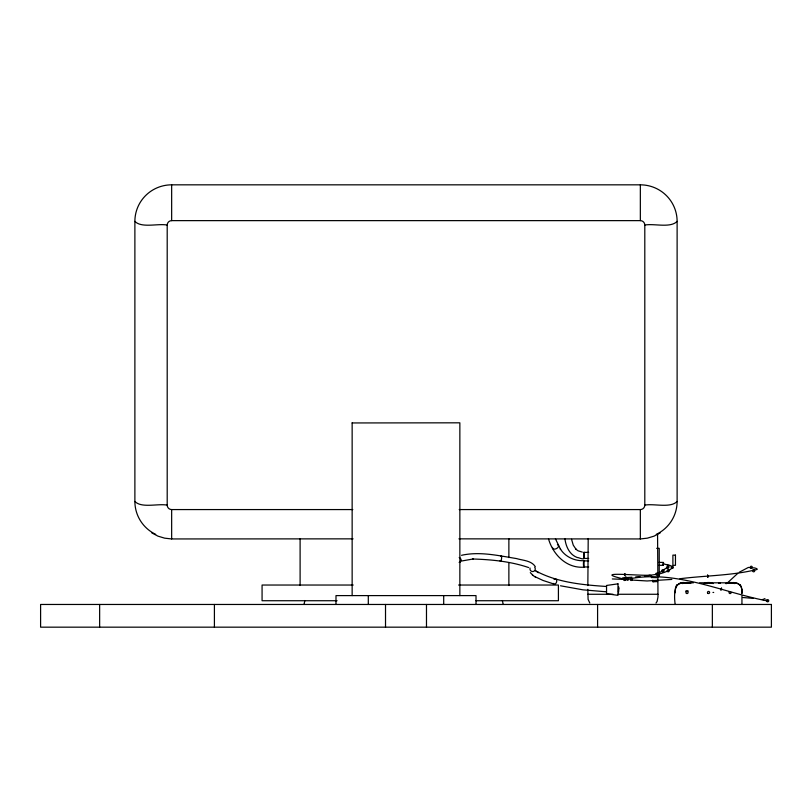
<?xml version="1.0" encoding="UTF-8"?>
<svg xmlns="http://www.w3.org/2000/svg" width="812" height="812" viewBox="0 0 812 812"><rect width="100%" height="100%" fill="white"/><g stroke="black" fill="none" stroke-linecap="round" stroke-linejoin="round"><path stroke-width="1.22" d="M589.817 603.032L588.091 599.368L587.827 589.299M587.847 585.574L588.203 538.478M675.158 592.77L675.3 589.532A9.348 9.135 0 0 1 676.792 584.934M657.558 533.555L657.984 596.932L657.111 601.438L656.015 603.032M651.549 576.946L651.508 577.525L656.949 577.657M663.099 564.787L663.587 562.807L663.201 564.868M677.117 221.371C670.448 228.375 653.964 223.259 644.799 225.056A4.466 4.436 0 0 0 640.343 220.631L171.657 220.631A4.466 4.436 0 0 0 167.201 225.056C158.035 223.259 141.552 228.375 134.883 221.371A36.773 36.54 0 0 1 171.657 184.831L640.343 184.831A36.773 36.54 0 0 1 677.117 221.371L677.117 501.451C670.448 508.454 653.964 503.338 644.799 505.135A4.466 4.436 0 0 1 640.343 509.571L459.206 509.571M652.838 580.123L653.041 581.808L657.649 581.544M584.193 557.458C584.376 560.808 578.723 557.296 577.088 557.448C569.405 554.555 565.751 546.202 564.908 538.549M624.398 574.206C625.605 571.668 625.453 577.383 624.398 575.028M304.043 604.25L304.876 600.545M625.301 577.038C626.702 575.292 625.991 580.895 625.26 577.718M707.617 575.089L707.831 577.22M651.457 577.586L651.386 575.454L651.528 576.134M707.891 577.2L707.699 575.109M676.964 585.036L681.248 583.016L693.468 582.793M726.567 583.686L737.732 573.404M739.275 572.216L748.359 567.436L754.561 567.943A115.253 6.029 0.3 0 1 757.129 569.445C732.14 575.678 705.516 575.495 679.908 578.743M667.829 567.294L668.885 566.218L667.718 565.142A3.745 0.609 13.7 0 0 665.952 564.502L663.374 563.853M660.278 532.845L654.076 536.133L647.347 538.163L640.343 538.945L458.912 538.853M627.463 579.24C674.772 569.111 721.157 592.1 766.975 600.85M461.855 560.97L473.152 558.981L472.625 559.001C491.453 559.549 510.728 561.427 528.642 567.558M461.52 555.306C479.709 551.216 498.507 555.662 516.574 558.585C522.857 560.493 531.505 560.524 535.321 566.695M658.126 574.186C661.12 573.769 679.482 567.974 668.55 564.929M713.707 592.445L712.966 592.435M644.586 576.124L656.045 574.399L662.907 570.745A235.013 23.467 -3.3 0 1 667.799 567.294M640.039 576.55L635.715 576.916M671.839 579.423L647.052 580.966L633.451 580.154A16.616 4.354 -5.3 0 1 631.228 579.433M631.959 577.2L622.642 577.839M650.168 575.048C643.936 576.469 587.208 570.369 624.58 579.24M685.927 582.793C673.118 580.072 674.102 596.455 675.158 604.331M352.144 422.95L459.856 422.819L459.856 595.602M352.794 509.571L171.657 509.571A4.466 4.436 0 0 1 167.201 505.135C158.035 503.338 141.552 508.454 134.883 501.451L134.883 221.371M151.722 532.845L157.924 536.133L164.653 538.163L171.657 538.945L353.088 538.853M656.685 548.333L659.222 548.333L659.222 573.292M588.69 552.383L584.001 552.383L584.001 558.443L588.69 558.453M588.69 560.899L584.001 560.899L584.001 566.959L588.69 566.969M658.948 562.401L663.374 562.401L663.374 565.304L658.948 565.304M699.751 582.793L733.926 582.833L737.56 583.412L740.138 585.036M353.2 585.036L262.073 585.036L262.073 600.728L337.082 600.728M458.597 585.036L558.412 585.036L558.412 600.728L475.964 600.728M587.807 594.272L613.019 594.272M617.922 594.272L658.024 594.272M731.176 582.793C736.991 581.473 742.615 585.472 741.924 591.501M624.641 579.433L612.319 578.946M583.929 560.706C574.632 561.112 565.172 556.859 560.239 548.78L560.605 549.409L555.428 538.813M584.072 567.162C566.634 568.583 552.962 554.586 548.486 538.792M606.544 591.816L582.986 589.837L560.513 585.787M606.544 586.487C582.336 584.863 556.9 582.508 535.291 570.643M742.777 597.51L753.14 598.363M762.275 599.439L763.595 599.662M582.336 552.099L578.032 550.79L575.657 549.013L576.134 549.45L573.262 545.156L571.546 539.29M764.001 598.647L765.097 598.86M666.733 564.502L667.687 564.716M765.726 600.088L767.188 600.525M553.977 584.041L542.984 580.448L534.743 576.581M583.96 558.636L584.021 552.19L584.224 553.388M537.574 572.135L538.397 572.683L536.153 571.201M530.297 572.602L533.22 575.586M532.357 575.018L535.565 577.129M653.021 581.788L652.858 581.016M502.344 600.545L503.176 604.25M741.803 589.532L741.945 593.166M741.924 591.572L741.945 593.562M741.945 595.957L741.945 604.331M720.051 582.823L720.051 583.473M718.6 582.823L718.6 583.473M712.357 604.463L712.357 627.168M659.222 574.246L659.222 576.195M644.799 225.056L644.799 505.135M640.343 184.831L640.343 220.631M640.343 509.571L640.343 538.945M597.591 604.463L597.591 627.168M508.87 538.569L508.87 557.6M508.87 562.675L508.87 585.513M476.015 603.976L476.015 595.602L335.995 595.602L335.985 603.976M443.697 595.602L443.697 603.976M426.483 604.463L426.483 627.168M385.517 604.463L385.517 627.168M368.303 595.602L368.303 603.976M352.144 422.819L352.144 595.602M300.105 538.569L300.105 585.513M214.409 604.463L214.409 627.168M171.657 184.831L171.657 220.631M171.657 509.571L171.657 538.945M167.201 225.056L167.201 505.135M99.643 604.463L99.643 627.168M671.483 568.004A1.076 1.066 32.3 0 1 671.91 566.289A1.076 1.066 32.3 0 1 673.361 567.304A1.076 1.066 32.3 0 1 671.91 568.298M667.149 570.43A1.076 1.035 60.5 0 1 668.682 569.841A1.076 1.035 60.5 0 1 668.895 571.526A1.076 1.035 60.5 0 1 667.251 571.242M659.019 573.688A1.076 1.025 76.2 0 1 658.522 575.19A1.076 1.025 76.2 0 1 657.141 574.47M657.212 573.678A1.076 1.025 76.2 0 1 658.126 573.11M624.286 578.53A1.076 0.65 -89.8 0 1 625.25 579.057A1.076 0.65 -89.8 0 1 624.722 580.499A1.076 0.65 -89.8 0 1 624.002 579.342M655.863 573.678A1.076 0.924 70 0 1 657.314 573.434A1.076 0.924 70 0 1 657.273 575.109A1.076 0.924 70 0 1 655.842 574.449M661.973 571.262A1.076 1.066 40 0 1 662.795 569.679A1.076 1.066 40 0 1 663.922 571.09A1.076 1.066 40 0 1 662.176 571.526M666.774 567.314A1.076 1.045 63.6 0 1 668.093 566.268A1.076 1.045 63.6 0 1 668.723 567.882A1.076 1.045 63.6 0 1 667.038 567.984M752.633 570.44A1.076 1.045 78.1 0 1 754.186 569.831A1.076 1.045 78.1 0 1 754.358 571.536A1.076 1.045 78.1 0 1 752.714 571.232M752.064 567.964A1.076 1.025 -80.7 0 1 750.45 567.943A1.076 1.025 -80.7 0 1 750.907 566.299A1.076 1.025 -80.7 0 1 752.288 567.162M766.609 600.484A1.076 1.076 0 0 1 768.182 599.794A1.076 1.076 0 0 1 768.426 601.489A1.076 1.076 0 0 1 766.721 601.266M557.418 544.761A3.228 1.898 -26.4 0 1 558.179 547.126A3.228 1.898 -26.4 0 1 554.505 549.135A3.228 1.898 -26.4 0 1 552.586 547.42M584.386 566.451A3.228 0.568 89.3 0 1 583.605 566.126A3.228 0.568 89.3 0 1 583.564 561.721A3.228 0.568 89.3 0 1 584.336 561.437M685.673 591.177A1.888 1.888 0 0 1 686.495 590.7M687.531 590.7A1.888 1.888 0 0 1 688.2 591.055M682.395 583.595A10.048 10.048 0 0 1 690.707 583.178M683.43 583.473A9.724 9.724 0 0 1 690.586 583.473M731.165 592.384A1.076 1.076 0 0 1 730.333 593.542A1.076 1.076 0 0 1 729.085 592.851A1.076 1.076 0 0 1 729.602 591.532M725.481 583.595A10.048 10.048 0 0 1 734.708 583.595M726.517 583.473A9.724 9.724 0 0 1 733.672 583.473M703.943 583.595A10.048 10.048 0 0 1 713.169 583.595M704.978 583.473A9.724 9.724 0 0 1 712.134 583.473M740.311 584.934A9.348 9.135 0 0 1 741.691 589.542M677.117 501.451A36.773 36.54 0 0 1 656.299 534.367M155.701 534.367A36.773 36.54 0 0 1 134.883 501.451M459.196 557.509A2.69 2.314 48.3 0 1 459.135 562.411M500.639 556.555A2.69 0.721 -81.6 0 1 501.603 556.758A2.69 0.721 -81.6 0 1 501.116 560.402A2.69 0.721 -81.6 0 1 500.09 560.696M534.732 567.344A2.69 2.639 31.6 0 1 533.058 571.536A2.69 2.639 31.6 0 1 530.053 568.055M554.048 579.321A2.69 1.847 -73.7 0 1 556.524 579.819A2.69 1.847 -73.7 0 1 555.804 583.412A2.69 1.847 -73.7 0 1 553.236 583.402M618.703 588.649L618.49 592.222L618.582 586.843L618.703 588.649M720.975 590.04L721.563 588.142L720.975 590.04M617.993 583.848L606.544 585.462L606.544 593.734L617.993 595.348L617.993 583.848M675.462 555.124L672.894 555.124L672.894 565.314L675.462 565.314L675.462 555.124M771.4 604.463L40.6 604.463L40.6 627.168L771.4 627.168L771.4 604.463M624.976 579.941A1.076 0.65 -76.9 0 0 624.854 578.205A1.076 0.65 -76.9 0 0 623.9 579.585A1.076 0.65 -76.9 0 0 624.976 579.941M631.675 580.326A1.076 0.944 -65.3 0 0 631.756 578.499A1.076 0.944 -65.3 0 0 630.264 579.484A1.076 0.944 -65.3 0 0 631.675 580.326M626.428 579.2A1.076 1.015 59.5 0 0 627.981 580.184A1.076 1.015 59.5 0 0 627.97 578.347A1.076 1.015 59.5 0 0 626.428 579.2M686.465 593.42A1.076 1.076 0 0 0 688.089 592.486A1.076 1.076 0 0 0 686.465 591.552A1.076 1.076 0 0 0 686.465 593.42M708.013 593.42A1.076 1.076 0 0 0 709.627 592.486A1.076 1.076 0 0 0 708.013 591.552A1.076 1.076 0 0 0 708.013 593.42"/></g></svg>
